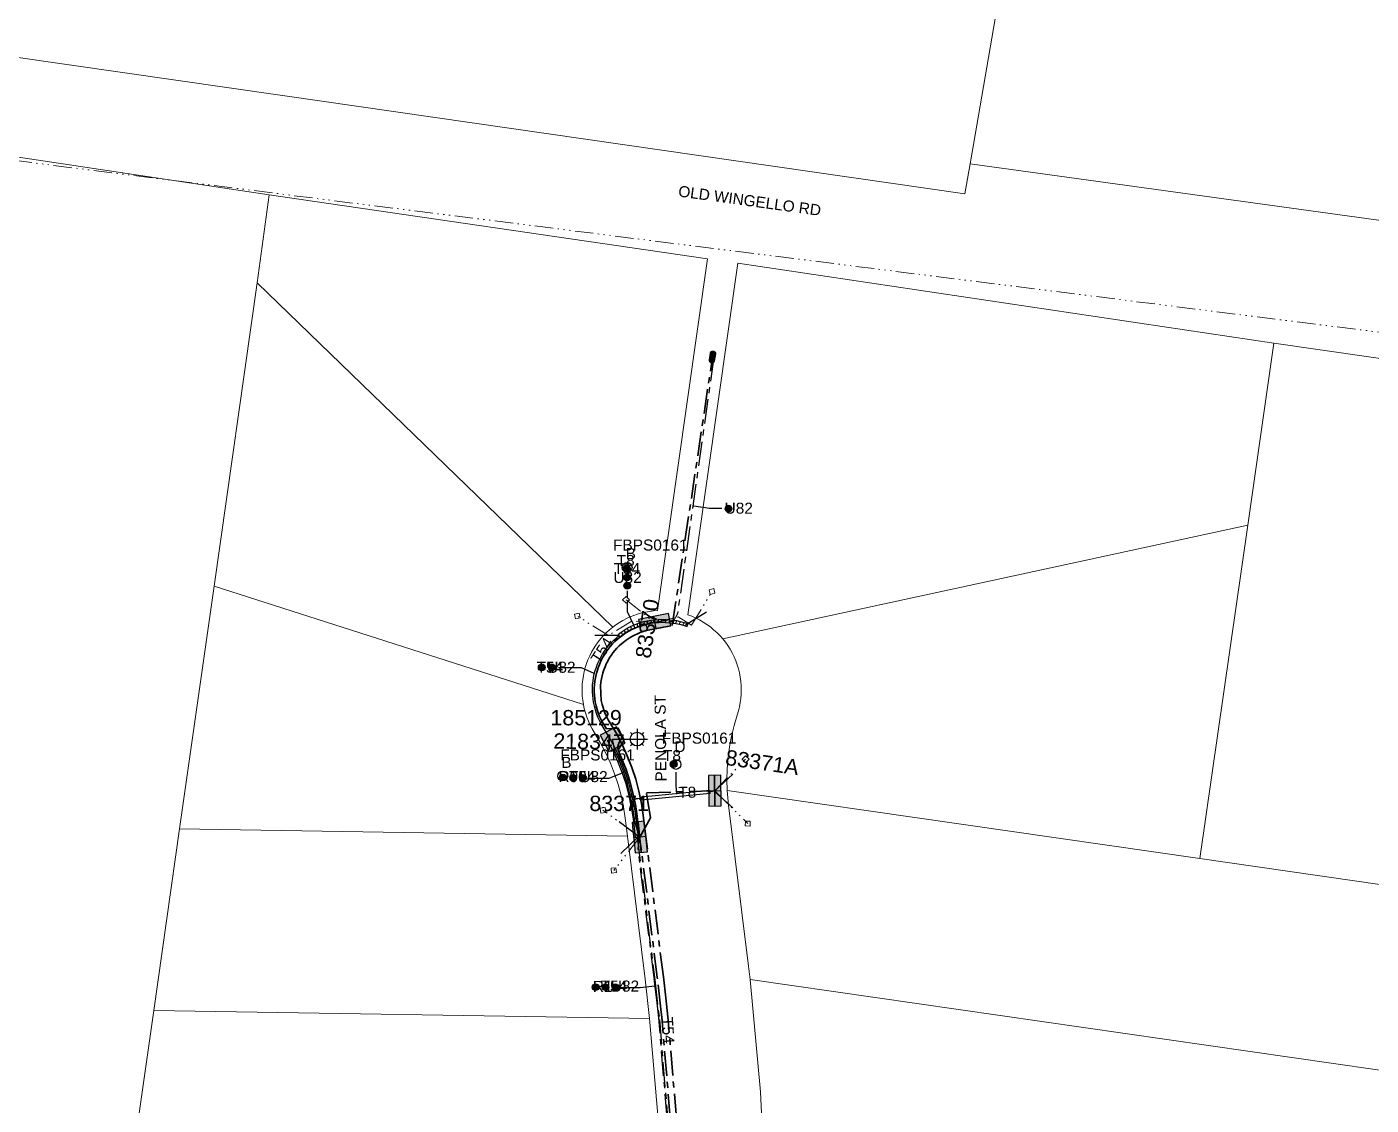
# Model space of a CAD drawing. Header units: metres. Extents: x 244561 to 254068, y 6159332 to 6162744.
# Drawn here: x 251324.3 to 251543.8, y 6162021.4 to 6162197.4 of the extents above; entities that cross this region are included whole.
import ezdxf
from ezdxf.enums import TextEntityAlignment as Align

# ---------------------------------------------------------------- set-up
doc = ezdxf.new("R2010")
doc.units = ezdxf.units.M
doc.linetypes.add('Cable Exist UG', pattern=[7, 4, -1, 1, -1])
doc.linetypes.add('PHANTOMX2', pattern=[6.6, 3, -0.75, 0.2, -0.75, 0.2, -0.75, 0.2, -0.75])
doc.layers.get('0').update_dxf_attribs({"color": 6})
for name, color, linetype, lineweight in [('_User_HV_Exist', 1, 'Continuous', 35), ('_User_LV_Exist', 5, 'Continuous', 35), ('Cadastre Developer_SP_NEW', 92, 'Continuous', 15), ('Cadastre Land Parcels_SP_EXT', 118, 'Continuous', 15), ('Cadastre Roads_SP_EXT', 218, 'Continuous', 15), ('Mains_HV_EXT', 13, 'Continuous', 25), ('Mains_LV_EXT', 163, 'Continuous', 25), ('Mains_SL_EXT', 131, 'Continuous', 25), ('Services_SP_EXT', 42, 'PHANTOMX2', 20)]:
    doc.layers.add(name, color=color, linetype=linetype, lineweight=lineweight)
for name, color, linetype in [('Duct_SP_EXT', 30, 'Continuous'), ('Equip_HV_EXT', 7, 'Continuous'), ('Equip_SP_SL_EXT', 7, 'Continuous'), ('SupportsUG_SP_LV_EXT', 7, 'Continuous'), ('SupportsUG_SP_LV_SL_EXT', 7, 'Continuous'), ('Trench_SP_EXT', 7, 'Continuous')]:
    doc.layers.add(name, color=color, linetype=linetype)
doc.styles.add('COLUMN_LABEL', font='arial.ttf', dxfattribs={"height": 2})
doc.styles.add('iecARIAL', font='arial.ttf', dxfattribs={"height": 2})
doc.styles.add('POLE_LABEL', font='arial.ttf', dxfattribs={"height": 2})
doc.styles.add('SL_LABEL', font='arial.ttf', dxfattribs={"height": 2})
doc.styles.get("Standard").update_dxf_attribs({"font": 'arial.ttf'})

# ---------------------------------------------------------------- blocks, each defined once
blk = doc.blocks.new('COLUMN_EXT')
blk.add_hatch(color=256).paths.add_polyline_path([(1.5, -1.5), (1.5, 1.5), (-1.5, 1.5), (-1.5, -1.5)])
blk.add_lwpolyline([(1.5, 1.5), (-1.5, 1.5), (-1.5, -1.5), (1.5, -1.5)], close=True)
at = {"flags": 1}
blk.add_attdef('Z', (-1.81, 2.35), '', height=0.2, rotation=180, dxfattribs=at)
at = {"flags": 9}
for tag, style, p in [('STRUCTURE_PLANT_NUMBER', 'POLE_LABEL', (-1.81, -0.03)), ('STREET_CODE', 'COLUMN_LABEL', (-1.81, 0.2))]:
    blk.add_attdef(tag, text='', height=0.2, rotation=180, dxfattribs=dict(at, style=style)).set_placement(p, align=Align.MIDDLE_LEFT)
for tag, p in [('COLUMN_TYPE', (-1.81, 0.4)), ('STREETNAME', (-1.81, 1.6)), ('OWNED_BY', (-1.81, 0.6)), ('LOCATION', (-1.81, 1.4)), ('SUBURB', (-1.81, 1.8)), ('LEGEND', (-1.81, 1.2)), ('USAGE', (-1.81, 1)), ('NOTES', (-1.81, 2)), ('STATE', (-1.81, 0.8))]:
    blk.add_attdef(tag, text='', height=0.2, rotation=180, dxfattribs=at).set_placement(p, align=Align.MIDDLE_LEFT)
at = {"style": 'COLUMN_LABEL', "width": 0.9, "flags": 8}
blk.add_attdef('ASSET_NUM', text='', height=2, rotation=270, dxfattribs=at).set_placement((2, -4), align=Align.MIDDLE_LEFT)
blk = doc.blocks.new('PILLAR_EXT')
blk.add_hatch(color=256).paths.add_polyline_path([(-2.5, 1), (-2.5, -1), (2.5, -1), (2.5, 1)])
for p, q in [((-2.5, 0), (2.5, 0)), ((0, 1), (0, -1))]:
    blk.add_line(p, q)
at = {"ltscale": 10}
blk.add_line((2.5, 0), (-2.5, 0), dxfattribs=at)
blk.add_lwpolyline([(-2.5, -1), (-1.25, -1), (1.25, -1), (2.5, -1), (2.5, 1), (-2.5, 1)], close=True)
at = {"width": 0.9, "flags": 8}
blk.add_attdef('ASSET_NUM', text='', height=2, rotation=90, dxfattribs=at).set_placement((-2, 4), align=Align.MIDDLE_LEFT)
for tag, p, flags in [('OWNED_BY', (0, -0.2), 9), ('STATE', (0, -0.4), 9), ('SUPPORT_TYPE', (0, -0.6), 9), ('STREETNAME', (0, -1.8), 9), ('SUBURB', (0, -2), 1), ('USAGE', (0, -0.8), 9), ('LEGEND', (0, -1), 9), ('LOCATION', (0, -1.2), 9), ('NOTES', (0, -1.4), 9), ('PARENT', (0, -1.6), 9)]:
    blk.add_attdef(tag, p, '', height=0.2, dxfattribs=dict(flags=flags))
blk = doc.blocks.new('DUCT_EXT')
blk.add_circle((0, 0.8), 0.8)
at = {"flags": 1}
blk.add_attdef('Z', (0, 0), '', height=0.2, dxfattribs=at)
at = {"flags": 9}
for tag, p in [('DUCT_CODE', (0, 0)), ('XSECT_TYPE', (0, -0.2)), ('STATE', (0, -0.6)), ('FB_REFERENCE', (0, -0.4)), ('NOTES', (0, -0.8))]:
    blk.add_attdef(tag, text='', height=0.2, dxfattribs=at).set_placement(p, align=Align.MIDDLE_LEFT)
blk = doc.blocks.new('SL_LANTERN_EXT')
at = {"flags": 9}
for tag, p in [('LRATECODE', (-7.4, 0)), ('LOUTREACHVOCAB', (-7.2, 0)), ('LOUTREACH', (-7, 0)), ('LANTNUMBER', (-6.6, 0)), ('LNEW', (-6.4, 0)), ('LMASTVOCAB', (-6.2, 0)), ('LMAST', (-6, 0)), ('LLAMPVOCAB', (-5.8, 0)), ('LLAMP', (-5.6, 0)), ('LEXIST', (-5.4, 0)), ('LCHARGE3PERCENT', (-5.2, 0)), ('LCHARGE3', (-5, 0)), ('LCHARGE2PERCENT', (-4.8, 0)), ('LCHARGE2', (-4.6, 0)), ('LCHARGE1PERCENT', (-4.4, 0)), ('LCHARGE1', (-4.2, 0)), ('LCATEGORY', (-4, 0)), ('LBRACKETVOCAB', (-3.8, 0)), ('LBRACKET', (-3.6, 0)), ('LKINGHEIGHT', (-3.4, 0)), ('CREPLACE', (-3.2, 0)), ('CREMOVE', (-3, 0)), ('CNUMBER', (-2.8, 0)), ('CNEW', (-2.6, 0)), ('CEXIST', (-2.4, 0)), ('USAGE', (-2.2, 0)), ('STATE', (-2, 0)), ('OWNED_BY', (-1.8, 0)), ('ORIENTATION', (-1.6, 0)), ('OPERATING_VOLTAGE', (-1.4, 0)), ('NO_PHASES', (-1.2, 0)), ('LANTERN_TYPE', (-1, 0)), ('LANTERN_PURPOSE', (-0.8, 0)), ('CONTROL_TYPE', (-0.6, 0)), ('CONSTRUCTED_VOLTAGE', (-0.4, 0))]:
    blk.add_attdef(tag, text='', height=0.001, rotation=270, dxfattribs=at).set_placement(p, align=Align.MIDDLE_LEFT)
at = {"style": 'SL_LABEL', "flags": 9}
blk.add_attdef('STREET_CODE', text='', height=0.001, rotation=270, dxfattribs=at).set_placement((0, 0), align=Align.MIDDLE_LEFT)
at = {"flags": 1}
blk.add_attdef('Z', (0, 0), '', height=0.001, rotation=270, dxfattribs=at)
at = {"width": 0.9}
blk.add_attdef('LNUMBER', text='', height=1, dxfattribs=at).set_placement((7, -1), align=Align.MIDDLE_LEFT)
at = {"flags": 9}
for tag, p in [('LREMOVE', (0, -7.6)), ('LREPLACE', (0, -7.8)), ('LTYPE', (0, -8)), ('LTYPEVOCAB', (0, -8.2)), ('LEGEND', (0, -8.4)), ('SUBURB', (0, -8.6)), ('STREETNAME', (0, -8.8)), ('LOCATION', (0, -9)), ('NOTES', (0, -9.2)), ('MAINTAINED_BY', (0, -9.86))]:
    blk.add_attdef(tag, text='', height=0.001, dxfattribs=at).set_placement(p, align=Align.MIDDLE_LEFT)
blk.add_attdef('OPERATED_BY', (0, -9.61), '', height=0.001, dxfattribs=at)
blk.add_wipeout([(5.69, 0), (5.06, -1.06), (4, -1.69), (2.94, -1.06), (2.31, 0), (2.94, 1.06), (4, 1.69), (5.06, 1.06)])
for p, q in [((0, 0), (4, 0)), ((2.94, 1.06), (3.2, 0.8)), ((4, 1.69), (4, 0)), ((5.06, 1.06), (4.8, 0.8)), ((2.94, -1.06), (3.2, -0.8)), ((4, 0), (5.69, 0)), ((4, 0), (4, -1.69)), ((5.06, -1.06), (4.8, -0.8))]:
    blk.add_line(p, q)
blk.add_circle((4, 0), 1.12)
blk = doc.blocks.new('CCP_EXT')
at = {"flags": 9}
for tag, p in [('STATE', (0, -1.8)), ('NOTES', (0, -2))]:
    blk.add_attdef(tag, text='', height=0.2, dxfattribs=at).set_placement(p, align=Align.MIDDLE_LEFT)
blk.add_wipeout([(0, 0.57), (0.57, 0), (0, -0.57), (-0.57, 0)])
blk.add_lwpolyline([(-0.57, 0), (0, 0.57), (0.57, 0), (0, -0.57), (-0.57, 0)])
at = {"flags": 1}
blk.add_attdef('Z', (0, 0), '', height=0.2, dxfattribs=at)
at = {"flags": 9}
for tag, p in [('CCP_TYPE', (0, 0)), ('CONSTRUCTED_VOLTAGE', (0, -0.2)), ('OPERATING_VOLTAGE', (0, -0.6)), ('ORIENTATION', (0, -0.8)), ('OWNED_BY', (0, -1)), ('NO_PHASES', (0, -0.4)), ('USAGE', (0, -1.2)), ('LEGEND', (0, -1.4)), ('LIFE_SUPPORT', (0, -1.6))]:
    blk.add_attdef(tag, text='', height=0.2, dxfattribs=at).set_placement(p, align=Align.MIDDLE_LEFT)
blk = doc.blocks.new('HV_STJ_EXT')
h = blk.add_hatch(color=256)
edge = h.paths.add_edge_path()
edge.add_ellipse((-0.59, 0.13), major_axis=(0.226, 0.226), ratio=1, start_angle=45, end_angle=135)
edge.add_line((-0.91, 0.13), (-0.91, -0.13))
edge.add_ellipse((-0.59, -0.13), major_axis=(0.226, 0.226), ratio=1, start_angle=135, end_angle=225)
edge.add_line((-0.59, -0.45), (0.59, -0.45))
edge.add_ellipse((0.59, -0.13), major_axis=(-0.226, 0.226), ratio=1, start_angle=135, end_angle=225)
edge.add_line((0.91, -0.13), (0.91, 0.13))
edge.add_ellipse((0.59, 0.13), major_axis=(-0.226, 0.226), ratio=1, start_angle=225, end_angle=315)
edge.add_line((0.59, 0.45), (-0.59, 0.45))
blk.add_lwpolyline([(-0.91, 0.13), (-0.91, -0.13, 0.414214), (-0.59, -0.45), (0.59, -0.45, 0.414214), (0.91, -0.13), (0.91, 0.13, 0.414214), (0.59, 0.45), (-0.59, 0.45, 0.414214)], format="xyb", close=True)
for tag, flags, p in [('ORIENTATION', 9, (1.5, 0)), ('Z', 1, (1.5, -0.8)), ('USAGE', 9, (1.5, -0.2)), ('LEGEND', 9, (1.5, -0.4)), ('NOTES', 9, (1.5, -0.6))]:
    blk.add_attdef(tag, text='', height=0.2, dxfattribs=dict(flags=flags)).set_placement(p, align=Align.MIDDLE_LEFT)
blk = doc.blocks.new('CABLE_LARGE_EXT')
h = blk.add_hatch(color=256)
edge = h.paths.add_edge_path()
edge.add_arc((0, 0.55), 0.55, 0, 360)
blk.add_circle((0, 0.55), 0.55)
at = {"flags": 1}
blk.add_attdef('Z', (0, 0), '', height=0.2, dxfattribs=at)
at = {"flags": 9}
for tag, p in [('COND_CODE', (0, 0)), ('STATE', (0, -0.4)), ('XSECT_SIZE', (0, -0.6)), ('FB_REFERENCE', (0, -0.2)), ('NOTES', (0, -0.8))]:
    blk.add_attdef(tag, text='', height=0.2, dxfattribs=at).set_placement(p, align=Align.MIDDLE_LEFT)

msp = doc.modelspace()

# ---------------------------------------------------------------- linework, layer by layer
at = {"layer": '_User_LV_Exist', "linetype": 'Cable Exist UG'}
for points in [[(251424.3773, 6162065.1236), (251426.1492, 6162068.2635), (251425.4822, 6162072.3402), (251436.6352, 6162072.6933)], [(251429.8436, 6162002.6813), (251429.8576, 6162006.4028), (251429.8576, 6162006.4028), (251429.3687, 6162019.1819), (251427.992, 6162035.6682), (251427.8367, 6162037.0255), (251427.8367, 6162037.0255), (251427.2431, 6162042.1818), (251424.6231, 6162063.2833), (251424.2997, 6162065.3176)]]:
    msp.add_lwpolyline(points, dxfattribs=at)
at = {"layer": 'Cadastre Developer_SP_NEW', "linetype": 'Continuous'}
for points in [[(251478.3197, 6162175.0553), (251510.5455, 6162361.95), (251505.1788, 6162363.9918), (251461.3575, 6162380.6665), (251437.4015, 6162388.8362), (251378.8765, 6162411.0175), (251001.9561, 6162616.1525), (250978.1357, 6162445.465), (251175.9008, 6162415.6499), (251146.0863, 6162217.8849), (251366.0506, 6162186.1869), (251477.4706, 6162170.1284), (251478.3197, 6162175.0553)], [(251632.504, 6162306.1651), (251616.7185, 6162321.8862), (251510.5455, 6162361.95), (251478.3197, 6162175.0553), (251611.2525, 6162156.6788), (251632.504, 6162306.1651)], [(251556.9287, 6162065.7969), (251562.6248, 6162105.3902), (251567.6081, 6162140.0336), (251527.8986, 6162145.7503), (251523.6238, 6162116.0459), (251515.7929, 6162061.6163), (251555.3855, 6162055.9204), (251556.9287, 6162065.7969)], [(251550.0385, 6162017.9007), (251551.2319, 6162026.1994), (251442.3935, 6162041.8655), (251444.1165, 6162023.5378), (251444.9581, 6162005.1495), (251547.1928, 6161998.1245), (251550.0385, 6162017.9007)], [(251427.3719, 6162019.0604), (251425.999, 6162035.5018), (251345.0505, 6162036.7889), (251340.8322, 6162007.086), (251428.0027, 6162002.5731), (251427.3719, 6162019.0604)]]:
    msp.add_lwpolyline(points, close=True, dxfattribs=at)
msp.add_lwpolyline([(251321.4459, 6161870.5616), (251326.0882, 6161903.2335), (251331.7163, 6161942.896), (251337.3168, 6161982.3348), (251340.8322, 6162007.086), (251345.0505, 6162036.7889), (251349.2689, 6162066.4909), (251354.8932, 6162106.0935), (251361.9235, 6162155.5968), (251363.8959, 6162169.9848), (250946.5291, 6162232.7076)], dxfattribs=at)
at = {"layer": 'Cadastre Land Parcels_SP_EXT', "linetype": 'Continuous'}
for points in [[(251478.3197, 6162175.0553), (251510.5455, 6162361.95), (251505.1788, 6162363.9918), (251461.3575, 6162380.6665), (251437.4015, 6162388.8362), (251378.8765, 6162411.0175), (251001.9561, 6162616.1525), (250978.1357, 6162445.465), (251175.9008, 6162415.6499), (251146.0863, 6162217.8849), (251366.0506, 6162186.1869), (251477.4706, 6162170.1284), (251478.3197, 6162175.0553)], [(251632.504, 6162306.1651), (251616.7185, 6162321.8862), (251510.5455, 6162361.95), (251478.3197, 6162175.0553), (251611.2525, 6162156.6788), (251632.504, 6162306.1651)], [(251420.5044, 6162099.7797), (251421.0546, 6162100.1448), (251421.6228, 6162100.4805), (251422.2066, 6162100.7888), (251422.8061, 6162101.0648), (251423.4186, 6162101.3121), (251424.0428, 6162101.5269), (251424.6768, 6162101.7102), (251425.3199, 6162101.8609), (251425.9689, 6162101.9788), (251426.6237, 6162102.0632), (251427.2818, 6162102.1148), (251435.4375, 6162159.5506), (251363.8959, 6162169.9848), (251361.9235, 6162155.5968), (251419.9739, 6162099.3872), (251420.5044, 6162099.7797)], [(251523.6238, 6162116.0459), (251527.8986, 6162145.7503), (251440.3825, 6162158.809), (251432.2323, 6162101.4122), (251432.8869, 6162101.1651), (251433.527, 6162100.8818), (251434.1514, 6162100.5673), (251434.7578, 6162100.2174), (251435.3437, 6162099.8351), (251435.9091, 6162099.4234), (251436.4514, 6162098.9813), (251436.969, 6162098.5096), (251437.461, 6162098.0123), (251437.925, 6162097.4875), (251523.6238, 6162116.0459)], [(251415.0736, 6162087.452), (251415.0037, 6162088.1228), (251414.9683, 6162088.7966), (251414.969, 6162089.4722), (251415.0043, 6162090.146), (251415.0742, 6162090.8176), (251415.1779, 6162091.4841), (251415.3172, 6162092.1447), (251415.4913, 6162092.7961), (251415.6984, 6162093.4396), (251415.938, 6162094.071), (251416.2108, 6162094.6884), (251416.5145, 6162095.2897), (251416.8498, 6162095.8769), (251417.2153, 6162096.444), (251417.6092, 6162096.9919), (251418.0301, 6162097.5198), (251418.4795, 6162098.0225), (251418.9542, 6162098.5029), (251419.4518, 6162098.9582), (251419.9739, 6162099.3872), (251361.9235, 6162155.5968), (251354.8932, 6162106.0935), (251415.1771, 6162086.784), (251415.0736, 6162087.452)], [(251556.9287, 6162065.7969), (251562.6248, 6162105.3902), (251567.6081, 6162140.0336), (251527.8986, 6162145.7503), (251523.6238, 6162116.0459), (251515.7929, 6162061.6163), (251555.3855, 6162055.9204), (251556.9287, 6162065.7969)], [(251523.6238, 6162116.0459), (251437.925, 6162097.4875), (251438.3573, 6162096.9438), (251438.7608, 6162096.3755), (251439.1327, 6162095.7875), (251439.4722, 6162095.1816), (251439.7802, 6162094.557), (251440.0524, 6162093.9165), (251440.2912, 6162093.2622), (251440.4949, 6162092.5969), (251440.662, 6162091.9207), (251440.793, 6162091.2377), (251440.8873, 6162090.5486), (251440.9446, 6162089.8555), (251440.965, 6162089.1595), (251440.9475, 6162088.4634), (251440.893, 6162087.7693), (251440.8014, 6162087.0792), (251440.6735, 6162086.3961), (251440.5091, 6162085.72), (251440.3083, 6162085.0538), (251439.7919, 6162083.3412), (251439.3684, 6162081.6032), (251439.0366, 6162079.8458), (251438.7991, 6162078.072), (251438.6563, 6162076.2899), (251438.6083, 6162074.5014), (251438.6548, 6162072.7133), (251515.7929, 6162061.6163), (251523.6238, 6162116.0459)], [(251421.9932, 6162068.2323), (251421.7125, 6162070.0756), (251421.3311, 6162071.9014), (251420.8484, 6162073.7015), (251420.267, 6162075.4721), (251419.5895, 6162077.2093), (251418.8152, 6162078.9061), (251417.9484, 6162080.5565), (251416.6256, 6162082.7709), (251416.2936, 6162083.4028), (251415.9966, 6162084.0526), (251415.7368, 6162084.7183), (251415.5129, 6162085.396), (251415.3266, 6162086.0855), (251415.1771, 6162086.784), (251354.8932, 6162106.0935), (251349.2689, 6162066.4909), (251422.3629, 6162065.2549), (251421.9932, 6162068.2323)], [(251552.2924, 6162033.574), (251555.3855, 6162055.9204), (251515.7929, 6162061.6163), (251438.6548, 6162072.7133), (251438.8653, 6162070.3327), (251442.1292, 6162044.0446), (251442.3935, 6162041.8655), (251551.2319, 6162026.1994), (251552.2924, 6162033.574)], [(251425.2572, 6162041.9443), (251422.3629, 6162065.2549), (251349.2689, 6162066.4909), (251345.0505, 6162036.7889), (251425.999, 6162035.5018), (251425.2572, 6162041.9443)], [(251550.0385, 6162017.9007), (251551.2319, 6162026.1994), (251442.3935, 6162041.8655), (251444.1165, 6162023.5378), (251444.9581, 6162005.1495), (251547.1928, 6161998.1245), (251550.0385, 6162017.9007)], [(251427.3719, 6162019.0604), (251425.999, 6162035.5018), (251345.0505, 6162036.7889), (251340.8322, 6162007.086), (251428.0027, 6162002.5731), (251427.3719, 6162019.0604)]]:
    msp.add_lwpolyline(points, close=True, dxfattribs=at)
msp.add_lwpolyline([(251321.4459, 6161870.5616), (251326.0882, 6161903.2335), (251331.7163, 6161942.896), (251337.3168, 6161982.3348), (251340.8322, 6162007.086), (251345.0505, 6162036.7889), (251349.2689, 6162066.4909), (251354.8932, 6162106.0935), (251361.9235, 6162155.5968), (251363.8959, 6162169.9848), (250946.5291, 6162232.7076)], dxfattribs=at)
at = {"layer": 'Duct_SP_EXT'}
for p, q in [((251421.8301, 6162098.9072), (251422.3355, 6162099.2058)), ((251422.3355, 6162099.2058), (251422.8532, 6162099.4792)), ((251422.3355, 6162099.2058), (251422.4526, 6162098.9963)), ((251422.5698, 6162098.7867), (251423.0657, 6162099.0486)), ((251422.8532, 6162099.4792), (251423.385, 6162099.7239)), ((251422.8532, 6162099.4792), (251422.9595, 6162099.2639)), ((251423.0657, 6162099.0486), (251422.9595, 6162099.2639)), ((251423.0657, 6162099.0486), (251423.5753, 6162099.2831)), ((251423.385, 6162099.7239), (251423.9299, 6162099.944)), ((251423.385, 6162099.7239), (251423.4801, 6162099.5035)), ((251423.5753, 6162099.2831), (251423.4801, 6162099.5035)), ((251423.5753, 6162099.2831), (251424.098, 6162099.4942)), ((251423.9299, 6162099.944), (251424.4834, 6162100.1345)), ((251423.9299, 6162099.944), (251424.014, 6162099.7191)), ((251424.098, 6162099.4942), (251424.014, 6162099.7191)), ((251424.098, 6162099.4942), (251424.6282, 6162099.6767)), ((251424.4834, 6162100.1345), (251425.0462, 6162100.2972)), ((251424.4834, 6162100.1345), (251424.5558, 6162099.9056)), ((251424.6282, 6162099.6767), (251424.5558, 6162099.9056)), ((251424.6282, 6162099.6767), (251425.1677, 6162099.8327)), ((251425.0462, 6162100.2972), (251425.6172, 6162100.431)), ((251425.0462, 6162100.2972), (251425.107, 6162100.065)), ((251425.1677, 6162099.8327), (251425.107, 6162100.065)), ((251425.1677, 6162099.8327), (251425.7149, 6162099.9609)), ((251425.6172, 6162100.431), (251426.1928, 6162100.5356)), ((251425.6172, 6162100.431), (251425.666, 6162100.1959)), ((251425.7149, 6162099.9609), (251425.666, 6162100.1959)), ((251425.7149, 6162099.9609), (251426.2664, 6162100.0611)), ((251426.1928, 6162100.5356), (251426.8101, 6162100.6151)), ((251426.1928, 6162100.5356), (251426.2296, 6162100.2984)), ((251426.2664, 6162100.0611), (251426.2296, 6162100.2984)), ((251426.2664, 6162100.0611), (251426.8714, 6162100.1391)), ((251426.7377, 6162100.6076), (251427.402, 6162100.6597)), ((251426.7377, 6162100.6076), (251426.7564, 6162100.3684)), ((251426.7752, 6162100.1291), (251426.7564, 6162100.3684)), ((251426.7752, 6162100.1291), (251427.4271, 6162100.1801)), ((251426.8101, 6162100.6151), (251426.8407, 6162100.3771)), ((251426.8714, 6162100.1391), (251426.8407, 6162100.3771)), ((251427.402, 6162100.6597), (251427.9414, 6162100.6738)), ((251427.402, 6162100.6597), (251427.4145, 6162100.4199)), ((251427.4271, 6162100.1801), (251427.4145, 6162100.4199)), ((251427.4271, 6162100.1801), (251427.954, 6162100.194)), ((251427.9414, 6162100.6738), (251427.9483, 6162100.674)), ((251427.9414, 6162100.6738), (251427.9477, 6162100.4339)), ((251427.9471, 6162100.1938), (251427.9477, 6162100.4339)), ((251427.954, 6162100.194), (251427.9471, 6162100.1938)), ((251427.9471, 6162100.1938), (251428.6054, 6162100.1733)), ((251427.9483, 6162100.674), (251427.9477, 6162100.4339)), ((251427.954, 6162100.194), (251427.9477, 6162100.4339)), ((251427.9483, 6162100.674), (251428.6334, 6162100.6526)), ((251428.6054, 6162100.1733), (251428.6194, 6162100.4129)), ((251428.6054, 6162100.1733), (251429.218, 6162100.1208)), ((251428.6334, 6162100.6526), (251428.6194, 6162100.4129)), ((251428.6334, 6162100.6526), (251429.2718, 6162100.598)), ((251429.218, 6162100.1208), (251429.2449, 6162100.3594)), ((251429.218, 6162100.1208), (251429.2834, 6162100.1117)), ((251429.2718, 6162100.598), (251429.2449, 6162100.3594)), ((251429.2718, 6162100.598), (251429.3506, 6162100.5869)), ((251429.2834, 6162100.1117), (251429.317, 6162100.3493)), ((251429.2834, 6162100.1117), (251429.872, 6162100.0276)), ((251429.3506, 6162100.5869), (251429.317, 6162100.3493)), ((251429.3506, 6162100.5869), (251429.9398, 6162100.5028)), ((251429.8437, 6162100.0453), (251429.8773, 6162100.283)), ((251429.8437, 6162100.0453), (251430.2847, 6162099.9829)), ((251429.872, 6162100.0276), (251429.9059, 6162100.2652)), ((251429.911, 6162100.5206), (251429.8773, 6162100.283)), ((251429.9398, 6162100.5028), (251429.9059, 6162100.2652)), ((251429.911, 6162100.5206), (251430.3655, 6162100.4562)), ((251430.2847, 6162099.9829), (251430.3251, 6162100.2195)), ((251430.2847, 6162099.9829), (251430.8857, 6162099.8626)), ((251430.3655, 6162100.4562), (251430.3251, 6162100.2195)), ((251430.3655, 6162100.4562), (251430.9923, 6162100.3308)), ((251430.8857, 6162099.8626), (251430.939, 6162100.0967)), ((251430.8857, 6162099.8626), (251431.4793, 6162099.711)), ((251430.9923, 6162100.3308), (251430.939, 6162100.0967)), ((251430.9923, 6162100.3308), (251431.6112, 6162100.1727)), ((251431.4793, 6162099.711), (251431.5453, 6162099.9418)), ((251431.4793, 6162099.711), (251432.1131, 6162099.5104)), ((251431.6112, 6162100.1727), (251431.5453, 6162099.9418)), ((251431.6112, 6162100.1727), (251432.2579, 6162099.968)), ((251432.1131, 6162099.5104), (251432.1855, 6162099.7392)), ((251432.2579, 6162099.968), (251432.1855, 6162099.7392)), ((251420.8421, 6162098.2135), (251421.3428, 6162098.5838)), ((251420.8421, 6162098.2135), (251420.9849, 6162098.0205)), ((251421.1276, 6162097.8276), (251420.9849, 6162098.0205)), ((251421.1276, 6162097.8276), (251421.6184, 6162098.1906)), ((251421.3428, 6162098.5838), (251421.8301, 6162098.9072)), ((251421.3428, 6162098.5838), (251421.4806, 6162098.3872)), ((251421.6184, 6162098.1906), (251421.4806, 6162098.3872)), ((251421.6184, 6162098.1906), (251422.0851, 6162098.5003)), ((251421.8301, 6162098.9072), (251421.9576, 6162098.7038)), ((251422.0851, 6162098.5003), (251421.9576, 6162098.7038)), ((251422.0851, 6162098.5003), (251422.5698, 6162098.7867)), ((251422.5698, 6162098.7867), (251422.4526, 6162098.9963)), ((251420.8324, 6162077.4567), (251421.0535, 6162077.5503)), ((251421.54, 6162075.6428), (251420.8324, 6162077.4567)), ((251421.2747, 6162077.6438), (251421.0535, 6162077.5503)), ((251421.992, 6162075.805), (251421.2747, 6162077.6438)), ((251421.54, 6162075.6428), (251421.766, 6162075.7239)), ((251422.1461, 6162073.7958), (251421.54, 6162075.6428)), ((251421.992, 6162075.805), (251421.766, 6162075.7239)), ((251422.6063, 6162073.9329), (251421.992, 6162075.805)), ((251422.1461, 6162073.7958), (251422.3762, 6162073.8644)), ((251422.65, 6162071.9165), (251422.1461, 6162073.7958)), ((251422.6063, 6162073.9329), (251422.3762, 6162073.8644)), ((251423.1171, 6162072.0279), (251422.6063, 6162073.9329)), ((251435.8379, 6162072.7387), (251424.65, 6162071.6183)), ((251435.8379, 6162072.7387), (251435.8618, 6162072.4999)), ((251422.65, 6162071.9165), (251422.8836, 6162071.9722)), ((251422.9416, 6162070.5228), (251422.65, 6162071.9165)), ((251423.1171, 6162072.0279), (251422.8836, 6162071.9722)), ((251422.9416, 6162070.5228), (251423.1765, 6162070.572)), ((251422.9416, 6162070.5228), (251423.1765, 6162070.572)), ((251423.0486, 6162070.0114), (251422.9416, 6162070.5228)), ((251423.4114, 6162070.6211), (251423.1171, 6162072.0279)), ((251423.4114, 6162070.6211), (251423.1765, 6162070.572)), ((251423.4114, 6162070.6211), (251423.1765, 6162070.572)), ((251423.5212, 6162070.0967), (251423.4114, 6162070.6211)), ((251424.65, 6162071.6183), (251424.674, 6162071.3795)), ((251424.6979, 6162071.1407), (251424.674, 6162071.3795)), ((251435.8857, 6162072.2611), (251424.6979, 6162071.1407)), ((251435.8857, 6162072.2611), (251435.8618, 6162072.4999)), ((251423.0486, 6162070.0114), (251423.2849, 6162070.0541)), ((251423.3387, 6162068.1077), (251423.0486, 6162070.0114)), ((251423.5212, 6162070.0967), (251423.2849, 6162070.0541)), ((251423.8142, 6162068.1734), (251423.5212, 6162070.0967)), ((251423.3387, 6162068.1077), (251423.5764, 6162068.1405)), ((251423.7112, 6162065.1096), (251423.3387, 6162068.1077)), ((251423.8142, 6162068.1734), (251423.5764, 6162068.1405)), ((251424.1876, 6162065.1688), (251423.8142, 6162068.1734)), ((251423.7112, 6162065.1096), (251423.9494, 6162065.1392)), ((251424.1876, 6162065.1688), (251423.9494, 6162065.1392))]:
    msp.add_line(p, q, dxfattribs=at)
for points in [[(251437.7681, 6162118.773), (251435.7947, 6162118.773), (251433.2398, 6162119.1359)], [(251422.3273, 6162105.3244), (251422.3273, 6162101.9658), (251423.3741, 6162099.7877)], [(251411.1451, 6162092.8045), (251414.8324, 6162092.8045), (251416.9058, 6162091.8936)], [(251415.9464, 6162074.7575), (251419.3679, 6162074.7575), (251421.4023, 6162075.5785)], [(251430.2992, 6162075.7434), (251430.2992, 6162073.5686), (251430.4, 6162072.1032)], [(251421.1715, 6162040.5478), (251424.4757, 6162040.5478), (251426.8655, 6162040.8213)]]:
    msp.add_lwpolyline(points, dxfattribs=at)
at = {"layer": 'Mains_LV_EXT', "linetype": 'Cable Exist UG'}
for points in [[(251424.3773, 6162065.1236), (251426.1492, 6162068.2635), (251425.4822, 6162072.3402), (251436.6352, 6162072.6933)], [(251429.8436, 6162002.6813), (251429.8576, 6162006.4028), (251429.8576, 6162006.4028), (251429.3687, 6162019.1819), (251427.992, 6162035.6682), (251427.8367, 6162037.0255), (251427.8367, 6162037.0255), (251427.2431, 6162042.1818), (251424.6231, 6162063.2833), (251424.2997, 6162065.3176)]]:
    msp.add_lwpolyline(points, dxfattribs=at)
at = {"layer": 'Mains_SL_EXT', "linetype": 'Cable Exist UG'}
msp.add_lwpolyline([(251429.9541, 6162002.6083), (251429.388, 6162005.5998), (251429.388, 6162005.5998), (251428.8695, 6162019.1515), (251427.4937, 6162035.6267), (251427.2166, 6162038.0397), (251427.2166, 6162038.0397), (251426.7466, 6162042.1224), (251424.1455, 6162063.0713), (251424.2997, 6162065.3176)], dxfattribs=at)
at = {"layer": 'Trench_SP_EXT', "linetype": 'Cable Exist UG'}
for points in [[(251431.8748, 6162099.8018), (251435.9184, 6162102.3348)], [(251421.0353, 6162098.0579), (251416.7853, 6162098.0135)], [(251436.6352, 6162072.6932), (251440.0867, 6162075.9091)], [(251435.475, 6162072.4998), (251436.6351, 6162072.6932)], [(251436.5708, 6162072.5641), (251439.839, 6162069.6922)], [(251424.2088, 6162065.2257), (251420.709, 6162067.8547)], [(251424.2088, 6162065.2257), (251420.6775, 6162061.8415)], [(251423.9494, 6162065.1392), (251426.8453, 6162041.8125), (251427.5912, 6162035.3337), (251428.9706, 6162018.821), (251429.6032, 6162002.2896)]]:
    msp.add_lwpolyline(points, dxfattribs=at)
msp.add_lwpolyline([(251425.0175, 6162071.429), (251424.0903, 6162071.3896), (251424.0903, 6162071.3896, 0.54592117), (251423.2719, 6162070.2849), (251423.2719, 6162070.2849), (251423.331, 6162070.0581)], format="xyb", dxfattribs=at)

# ---------------------------------------------------------------- block references
at = {"layer": 'Duct_SP_EXT'}
for name, p in [('CABLE_LARGE_EXT', (251438.8817, 6162118.1896)), ('DUCT_EXT', (251422.3272, 6162108.353)), ('CABLE_LARGE_EXT', (251422.2655, 6162108.4455)), ('CABLE_LARGE_EXT', (251422.3271, 6162106.9495)), ('CABLE_LARGE_EXT', (251422.3518, 6162105.6198)), ('CABLE_LARGE_EXT', (251408.3814, 6162092.278)), ('CABLE_LARGE_EXT', (251410.0265, 6162092.278)), ('CABLE_LARGE_EXT', (251429.9282, 6162076.4761)), ('DUCT_EXT', (251430.2993, 6162076.1792)), ('DUCT_EXT', (251411.8212, 6162074.2923)), ('CABLE_LARGE_EXT', (251411.8212, 6162074.2924)), ('CABLE_LARGE_EXT', (251413.5271, 6162074.2302)), ('CABLE_LARGE_EXT', (251415.1089, 6162074.2302)), ('CABLE_LARGE_EXT', (251417.1826, 6162040.0677)), ('CABLE_LARGE_EXT', (251418.7941, 6162040.0701)), ('CABLE_LARGE_EXT', (251420.4299, 6162040.0701))]:
    msp.add_blockref(name, p, dxfattribs=at)
at = {"layer": 'Equip_HV_EXT', "rotation": 80.71247368710674}
msp.add_blockref('HV_STJ_EXT', (251436.2538, 6162143.4998), dxfattribs=at)
at = {"layer": 'SupportsUG_SP_LV_EXT'}
ref = msp.add_blockref('PILLAR_EXT', (251426.8191, 6162100.1636), dxfattribs=dict(at, rotation=11.32568970685877))
ref.add_attrib('ASSET_NUM', '83370', dxfattribs={"layer": '0', "height": 2.5, "rotation": 81.412549, "style": 'iecARIAL'}).set_placement((251428.3191, 6162103.6636), align=Align.BOTTOM_RIGHT)
ref = msp.add_blockref('PILLAR_EXT', (251436.6352, 6162072.6932), dxfattribs=dict(at, rotation=90.66263548320151))
ref.add_attrib('ASSET_NUM', '83371A', dxfattribs={"layer": '0', "height": 2.5, "rotation": 351.813592, "style": 'iecARIAL'}).set_placement((251438.1352, 6162076.1932), align=Align.BOTTOM_LEFT)
ref = msp.add_blockref('PILLAR_EXT', (251424.3773, 6162065.1236), dxfattribs=dict(at, rotation=275.9050654269543))
ref.add_attrib('ASSET_NUM', '83371', dxfattribs={"layer": '0', "height": 2.5, "style": 'iecARIAL'}).set_placement((251425.8773, 6162068.6236), align=Align.BOTTOM_RIGHT)
at = {"layer": 'SupportsUG_SP_LV_SL_EXT'}
ref = msp.add_blockref('COLUMN_EXT', (251419.9576, 6162081.1175), dxfattribs=dict(at, rotation=297.3078765053206))
ref.add_attrib('ASSET_NUM', '218347', dxfattribs={"layer": '0', "height": 2.5, "rotation": 358.971059, "style": 'COLUMN_LABEL'}).set_placement((251421.9576, 6162081.8675), align=Align.TOP_RIGHT)

# ---------------------------------------------------------------- texts
at = {"layer": 'Cadastre Roads_SP_EXT'}
for s, rotation, p in [('OLD WINGELLO RD', 352.194321, (251430.5906, 6162169.7309)), ('PENOLA ST', 90.654946, (251428.7585, 6162074.2072))]:
    msp.add_text(s, height=1.8, rotation=rotation, dxfattribs=at).set_placement(p)
at = {"layer": 'Duct_SP_EXT'}
for s, p in [('U82', (251438.2398, 6162117.9206)), ('FBPS0161', (251420.0272, 6162111.9054)), ('B', (251422.0772, 6162110.5054)), ('T8', (251420.6177, 6162109.384)), ('T54', (251420.1228, 6162108.0611)), ('U82', (251420.0919, 6162106.6119)), ('T54', (251407.5443, 6162091.9517)), ('U82', (251409.2877, 6162091.9517)), ('FBPS0161', (251427.9992, 6162080.3792)), ('FBPS0161', (251411.4131, 6162077.6368)), ('T8', (251428.1757, 6162077.5304)), ('D', (251430.0493, 6162078.9792)), ('B', (251411.5712, 6162076.4178)), ('R90', (251411.1212, 6162074.0923)), ('T54', (251412.8109, 6162074.1103)), ('U82', (251414.5381, 6162074.0938)), ('R1', (251416.7302, 6162039.8399)), ('T54', (251417.9938, 6162039.8941)), ('U82', (251419.6724, 6162039.8941))]:
    msp.add_text(s, height=1.8, dxfattribs=at).set_placement(p)
at = {"layer": 'Mains_LV_EXT'}
for s, rotation, p in [('T54', 57.159798, (251417.7889, 6162093.3115)), ('T8', 0.67356, (251430.6771, 6162071.5211)), ('T54', 273.840435, (251427.992, 6162035.6682))]:
    msp.add_text(s, height=1.8, rotation=rotation, dxfattribs=at).set_placement(p)

# ---------------------------------------------------------------- next in the draw order: block references
at = {"layer": 'Equip_SP_SL_EXT'}
ref = msp.add_blockref('SL_LANTERN_EXT', (251419.9576, 6162081.1175), dxfattribs=at)
ref.add_attrib('ASSET_NUM', '185129', dxfattribs={"layer": '0', "height": 2.5, "style": 'iecARIAL'}).set_placement((251421.4576, 6162082.6175), align=Align.BOTTOM_RIGHT)
at = {"layer": 'Services_SP_EXT'}
for p, rotation in [((251436.1801, 6162105.2217), 238.9268314909756), ((251414.2092, 6162101.2065), 146.5731305007101), ((251418.3923, 6162069.5027), 142.5815241993951), ((251442.0202, 6162067.3282), 313.9540740579191), ((251420.1393, 6162059.6747), 230.9405745757507)]:
    msp.add_blockref('CCP_EXT', p, dxfattribs=dict(at, rotation=rotation))
for p in [(251422.1522, 6162103.8585), (251441.6532, 6162077.8161)]:
    msp.add_blockref('CCP_EXT', p, dxfattribs=at)

# ---------------------------------------------------------------- next in the draw order: linework, layer by layer
at = {"layer": '_User_HV_Exist', "linetype": 'Cable Exist UG'}
msp.add_lwpolyline([(251430.3672, 6162019.2426), (251428.9885, 6162035.7515), (251428.6296, 6162038.8816), (251428.6296, 6162038.8816), (251428.236, 6162042.3006), (251425.34, 6162065.6245), (251424.959, 6162068.684), (251424.959, 6162068.684), (251424.6659, 6162070.6086), (251424.2505, 6162072.5972), (251423.7245, 6162074.5587), (251423.0917, 6162076.4859), (251422.3537, 6162078.378), (251421.5098, 6162080.2273), (251420.566, 6162082.0243), (251419.2432, 6162084.2388), (251418.9877, 6162084.7252), (251418.7603, 6162085.2224), (251418.5606, 6162085.7347), (251418.3876, 6162086.2583), (251418.2435, 6162086.7914), (251418.1106, 6162087.4121), (251417.9882, 6162089.8354), (251417.9882, 6162089.8354), (251418.0502, 6162090.4313), (251418.1299, 6162090.9436), (251418.2362, 6162091.4475), (251418.3701, 6162091.9488), (251418.5305, 6162092.4471), (251418.7144, 6162092.9318), (251418.9235, 6162093.4049), (251419.1577, 6162093.8686), (251419.4152, 6162094.3194), (251419.6957, 6162094.7547), (251420.0016, 6162095.1802), (251420.323, 6162095.5834), (251420.6661, 6162095.9673), (251421.0351, 6162096.3406), (251421.418, 6162096.691), (251421.8785, 6162097.0694), (251422.1633, 6162097.28), (251422.1633, 6162097.28), (251422.6481, 6162097.6018), (251423.0872, 6162097.8612), (251423.5352, 6162098.0978), (251423.9955, 6162098.3097), (251424.4692, 6162098.5009), (251424.9481, 6162098.6658), (251425.5098, 6162098.8282), (251429.7037, 6162099.6546), (251436.2538, 6162143.4999)], dxfattribs=at)
at = {"layer": '_User_LV_Exist', "linetype": 'Cable Exist UG'}
msp.add_lwpolyline([(251424.3126, 6162065.1389), (251423.9704, 6162068.5334), (251423.9704, 6162068.5334), (251423.6815, 6162070.431), (251423.2773, 6162072.3653), (251422.7658, 6162074.273), (251422.1501, 6162076.148), (251421.4323, 6162077.9885), (251420.8558, 6162079.2985), (251421.8185, 6162080.948), (251420.8656, 6162082.9024), (251418.9333, 6162082.8078), (251418.3707, 6162083.7495), (251418.0897, 6162084.2844), (251417.8391, 6162084.8325), (251417.6193, 6162085.3959), (251417.4294, 6162085.9709), (251417.2712, 6162086.556), (251417.1327, 6162087.2028), (251416.9682, 6162088.7944), (251416.9682, 6162088.7944), (251416.9689, 6162089.4189), (251416.9988, 6162089.9899), (251417.0582, 6162090.56), (251417.1459, 6162091.1237), (251417.2632, 6162091.6799), (251417.4105, 6162092.2312), (251417.5865, 6162092.778), (251417.789, 6162093.3115), (251418.0193, 6162093.8327), (251418.2766, 6162094.3423), (251418.5601, 6162094.8385), (251418.8689, 6162095.3179), (251419.2041, 6162095.7841), (251419.5586, 6162096.2289), (251419.9373, 6162096.6523), (251420.3415, 6162097.0614), (251420.7626, 6162097.4467), (251421.2436, 6162097.842), (251421.6103, 6162098.1132), (251421.6103, 6162098.1132), (251422.117, 6162098.4495), (251422.5991, 6162098.7343), (251423.0924, 6162098.9949), (251423.599, 6162099.228), (251424.1191, 6162099.438), (251424.6463, 6162099.6195), (251425.2322, 6162099.7889), (251426.9171, 6162100.1864)], dxfattribs=at)
at = {"layer": 'Cadastre Developer_SP_NEW', "linetype": 'Continuous'}
for points in [[(251420.5044, 6162099.7797), (251421.0546, 6162100.1448), (251421.6228, 6162100.4805), (251422.2066, 6162100.7888), (251422.8061, 6162101.0648), (251423.4186, 6162101.3121), (251424.0428, 6162101.5269), (251424.6768, 6162101.7102), (251425.3199, 6162101.8609), (251425.9689, 6162101.9788), (251426.6237, 6162102.0632), (251427.2818, 6162102.1148), (251435.4375, 6162159.5506), (251363.8959, 6162169.9848), (251361.9235, 6162155.5968), (251419.9739, 6162099.3872), (251420.5044, 6162099.7797)], [(251523.6238, 6162116.0459), (251527.8986, 6162145.7503), (251440.3825, 6162158.809), (251432.2323, 6162101.4122), (251432.8869, 6162101.1651), (251433.527, 6162100.8818), (251434.1514, 6162100.5673), (251434.7578, 6162100.2174), (251435.3437, 6162099.8351), (251435.9091, 6162099.4234), (251436.4514, 6162098.9813), (251436.969, 6162098.5096), (251437.461, 6162098.0123), (251437.925, 6162097.4875), (251523.6238, 6162116.0459)], [(251415.0736, 6162087.452), (251415.0037, 6162088.1228), (251414.9683, 6162088.7966), (251414.969, 6162089.4722), (251415.0043, 6162090.146), (251415.0742, 6162090.8176), (251415.1779, 6162091.4841), (251415.3172, 6162092.1447), (251415.4913, 6162092.7961), (251415.6984, 6162093.4396), (251415.938, 6162094.071), (251416.2108, 6162094.6884), (251416.5145, 6162095.2897), (251416.8498, 6162095.8769), (251417.2153, 6162096.444), (251417.6092, 6162096.9919), (251418.0301, 6162097.5198), (251418.4795, 6162098.0225), (251418.9542, 6162098.5029), (251419.4518, 6162098.9582), (251419.9739, 6162099.3872), (251361.9235, 6162155.5968), (251354.8932, 6162106.0935), (251415.1771, 6162086.784), (251415.0736, 6162087.452)], [(251523.6238, 6162116.0459), (251437.925, 6162097.4875), (251438.3573, 6162096.9438), (251438.7608, 6162096.3755), (251439.1327, 6162095.7875), (251439.4722, 6162095.1816), (251439.7802, 6162094.557), (251440.0524, 6162093.9165), (251440.2912, 6162093.2622), (251440.4949, 6162092.5969), (251440.662, 6162091.9207), (251440.793, 6162091.2377), (251440.8873, 6162090.5486), (251440.9446, 6162089.8555), (251440.965, 6162089.1595), (251440.9475, 6162088.4634), (251440.893, 6162087.7693), (251440.8014, 6162087.0792), (251440.6735, 6162086.3961), (251440.5091, 6162085.72), (251440.3083, 6162085.0538), (251439.7919, 6162083.3412), (251439.3684, 6162081.6032), (251439.0366, 6162079.8458), (251438.7991, 6162078.072), (251438.6563, 6162076.2899), (251438.6083, 6162074.5014), (251438.6548, 6162072.7133), (251515.7929, 6162061.6163), (251523.6238, 6162116.0459)], [(251421.9932, 6162068.2323), (251421.7125, 6162070.0756), (251421.3311, 6162071.9014), (251420.8484, 6162073.7015), (251420.267, 6162075.4721), (251419.5895, 6162077.2093), (251418.8152, 6162078.9061), (251417.9484, 6162080.5565), (251416.6256, 6162082.7709), (251416.2936, 6162083.4028), (251415.9966, 6162084.0526), (251415.7368, 6162084.7183), (251415.5129, 6162085.396), (251415.3266, 6162086.0855), (251415.1771, 6162086.784), (251354.8932, 6162106.0935), (251349.2689, 6162066.4909), (251422.3629, 6162065.2549), (251421.9932, 6162068.2323)], [(251552.2924, 6162033.574), (251555.3855, 6162055.9204), (251515.7929, 6162061.6163), (251438.6548, 6162072.7133), (251438.8653, 6162070.3327), (251442.1292, 6162044.0446), (251442.3935, 6162041.8655), (251551.2319, 6162026.1994), (251552.2924, 6162033.574)], [(251425.2572, 6162041.9443), (251422.3629, 6162065.2549), (251349.2689, 6162066.4909), (251345.0505, 6162036.7889), (251425.999, 6162035.5018), (251425.2572, 6162041.9443)]]:
    msp.add_lwpolyline(points, close=True, dxfattribs=at)
at = {"layer": 'Duct_SP_EXT'}
for p, q in [((251419.1393, 6162080.9138), (251419.3518, 6162081.0253)), ((251420.0238, 6162079.2275), (251419.1393, 6162080.9138)), ((251419.5644, 6162081.1368), (251419.3518, 6162081.0253)), ((251420.4549, 6162079.4388), (251419.5644, 6162081.1368)), ((251420.0238, 6162079.2275), (251420.2393, 6162079.3332)), ((251420.4549, 6162079.4388), (251420.2393, 6162079.3332)), ((251421.2747, 6162077.6438), (251420.4549, 6162079.4388)), ((251420.8324, 6162077.4567), (251420.0238, 6162079.2275))]:
    msp.add_line(p, q, dxfattribs=at)
at = {"layer": 'Mains_HV_EXT', "linetype": 'Cable Exist UG'}
msp.add_lwpolyline([(251430.3672, 6162019.2426), (251428.9885, 6162035.7515), (251428.6296, 6162038.8816), (251428.6296, 6162038.8816), (251428.236, 6162042.3006), (251425.34, 6162065.6245), (251424.959, 6162068.684), (251424.959, 6162068.684), (251424.6659, 6162070.6086), (251424.2505, 6162072.5972), (251423.7245, 6162074.5587), (251423.0917, 6162076.4859), (251422.3537, 6162078.378), (251421.5098, 6162080.2273), (251420.566, 6162082.0243), (251419.2432, 6162084.2388), (251418.9877, 6162084.7252), (251418.7603, 6162085.2224), (251418.5606, 6162085.7347), (251418.3876, 6162086.2583), (251418.2435, 6162086.7914), (251418.1106, 6162087.4121), (251417.9882, 6162089.8354), (251417.9882, 6162089.8354), (251418.0502, 6162090.4313), (251418.1299, 6162090.9436), (251418.2362, 6162091.4475), (251418.3701, 6162091.9488), (251418.5305, 6162092.4471), (251418.7144, 6162092.9318), (251418.9235, 6162093.4049), (251419.1577, 6162093.8686), (251419.4152, 6162094.3194), (251419.6957, 6162094.7547), (251420.0016, 6162095.1802), (251420.323, 6162095.5834), (251420.6661, 6162095.9673), (251421.0351, 6162096.3406), (251421.418, 6162096.691), (251421.8785, 6162097.0694), (251422.1633, 6162097.28), (251422.1633, 6162097.28), (251422.6481, 6162097.6018), (251423.0872, 6162097.8612), (251423.5352, 6162098.0978), (251423.9955, 6162098.3097), (251424.4692, 6162098.5009), (251424.9481, 6162098.6658), (251425.5098, 6162098.8282), (251429.7037, 6162099.6546), (251436.2538, 6162143.4999)], dxfattribs=at)
at = {"layer": 'Mains_LV_EXT', "linetype": 'Cable Exist UG'}
msp.add_lwpolyline([(251424.3126, 6162065.1389), (251423.9704, 6162068.5334), (251423.9704, 6162068.5334), (251423.6815, 6162070.431), (251423.2773, 6162072.3653), (251422.7658, 6162074.273), (251422.1501, 6162076.148), (251421.4323, 6162077.9885), (251420.8558, 6162079.2985), (251421.8185, 6162080.948), (251420.8656, 6162082.9024), (251418.9333, 6162082.8078), (251418.3707, 6162083.7495), (251418.0897, 6162084.2844), (251417.8391, 6162084.8325), (251417.6193, 6162085.3959), (251417.4294, 6162085.9709), (251417.2712, 6162086.556), (251417.1327, 6162087.2028), (251416.9682, 6162088.7944), (251416.9682, 6162088.7944), (251416.9689, 6162089.4189), (251416.9988, 6162089.9899), (251417.0582, 6162090.56), (251417.1459, 6162091.1237), (251417.2632, 6162091.6799), (251417.4105, 6162092.2312), (251417.5865, 6162092.778), (251417.789, 6162093.3115), (251418.0193, 6162093.8327), (251418.2766, 6162094.3423), (251418.5601, 6162094.8385), (251418.8689, 6162095.3179), (251419.2041, 6162095.7841), (251419.5586, 6162096.2289), (251419.9373, 6162096.6523), (251420.3415, 6162097.0614), (251420.7626, 6162097.4467), (251421.2436, 6162097.842), (251421.6103, 6162098.1132), (251421.6103, 6162098.1132), (251422.117, 6162098.4495), (251422.5991, 6162098.7343), (251423.0924, 6162098.9949), (251423.599, 6162099.228), (251424.1191, 6162099.438), (251424.6463, 6162099.6195), (251425.2322, 6162099.7889), (251426.9171, 6162100.1864)], dxfattribs=at)
at = {"layer": 'Mains_SL_EXT', "linetype": 'Cable Exist UG'}
msp.add_lwpolyline([(251424.3685, 6162065.0945), (251423.574, 6162067.6744), (251423.574, 6162067.6744), (251423.4793, 6162068.4376), (251423.1892, 6162070.3422), (251422.7907, 6162072.2493), (251422.2865, 6162074.1301), (251421.6793, 6162075.979), (251420.9716, 6162077.7936), (251420.396, 6162079.055), (251419.9576, 6162081.1174)], dxfattribs=at)
at = {"layer": 'Services_SP_EXT'}
for points in [[(251171.5359, 6162194.5706), (252522.6936, 6162024.5174)], [(251422.1522, 6162103.8585), (251426.8191, 6162100.1635)], [(251426.8191, 6162100.1635), (251430.6501, 6162101.0606), (251432.8591, 6162099.7105), (251436.1951, 6162105.2465)], [(251426.8191, 6162100.1635), (251423.1402, 6162100.4375), (251419.269, 6162098.0195), (251414.2091, 6162101.2066)], [(251436.6352, 6162072.6932), (251441.6531, 6162077.8162)], [(251436.6352, 6162072.6932), (251442.0202, 6162067.3281)], [(251424.3772, 6162065.1238), (251418.3638, 6162069.5311)], [(251424.3772, 6162065.1238), (251420.1392, 6162059.6746)]]:
    msp.add_lwpolyline(points, dxfattribs=at)
at = {"layer": 'Trench_SP_EXT', "linetype": 'Cable Exist UG'}
msp.add_lwpolyline([(251436.4962, 6162143.5325), (251430.5491, 6162101.6512), (251430.5491, 6162101.6512, -0.22359489), (251429.5083, 6162100.3217)], format="xyb", dxfattribs=at)
msp.add_lwpolyline([(251419.4078, 6162081.4283), (251418.1089, 6162083.6027), (251417.8202, 6162084.1522), (251417.5627, 6162084.7155), (251417.3369, 6162085.2942), (251417.1419, 6162085.8846), (251416.9795, 6162086.4855), (251416.8394, 6162087.14), (251416.7013, 6162088.212), (251416.7013, 6162088.212), (251416.6683, 6162088.8403), (251416.6689, 6162089.4269), (251416.6996, 6162090.0134), (251416.7606, 6162090.5987), (251416.8507, 6162091.1777), (251416.9713, 6162091.7496), (251417.1225, 6162092.316), (251417.3033, 6162092.8772), (251417.5113, 6162093.4254), (251417.748, 6162093.9611), (251418.0123, 6162094.4844), (251418.3035, 6162094.9943), (251418.6208, 6162095.4868), (251418.9649, 6162095.9653), (251419.3294, 6162096.4225), (251419.7186, 6162096.8579), (251420.1334, 6162097.2777), (251420.5659, 6162097.6734), (251421.0531, 6162098.0738)], dxfattribs=at)

doc.saveas('drawing.dxf')
